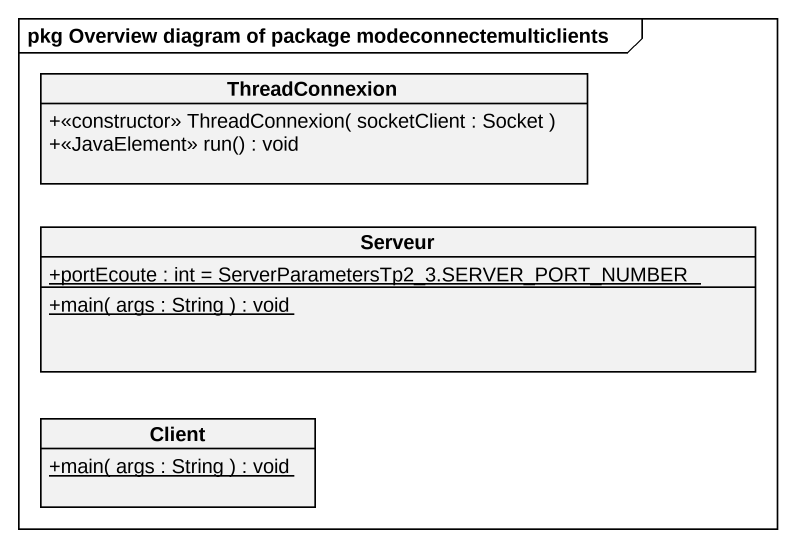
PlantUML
@startuml
mainframe pkg Overview diagram of package modeconnectemulticlients
hide circle
hide empty members
skinparam classAttributeIconSize 0
class ThreadConnexion {
  +<<constructor>> ThreadConnexion( socketClient : Socket )
  +<<JavaElement>> run() : void
}
class Serveur {
  {static} +portEcoute : int = ServerParametersTp2_3.SERVER_PORT_NUMBER
  {static} +main( args : String ) : void
}
class Client {
  {static} +main( args : String ) : void
}
@enduml
